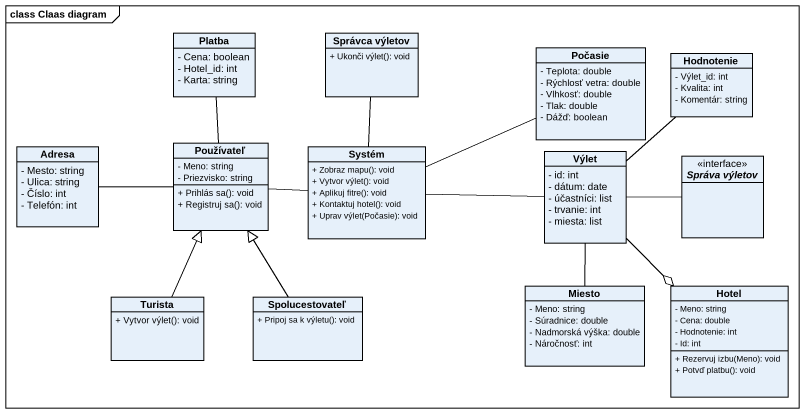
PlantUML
@startuml
mainframe class Claas diagram
hide circle
hide empty members
skinparam classAttributeIconSize 0
class Platba {
  - Cena: boolean
  - Hotel_id: int
  - Karta: string
}
class "Správca výletov" as Správca_výletov {
  + Ukonči výlet(): void
}
class Počasie {
  - Teplota: double
  - Rýchlosť vetra: double
  - Vlhkosť: double
  - Tlak: double
  - Dážď: boolean
}
class Hodnotenie {
  - Výlet_id: int
  - Kvalita: int
  - Komentár: string
}
class Adresa {
  - Mesto: string
  - Ulica: string
  - Číslo: int
  - Telefón: int
}
class Používateľ {
  - Meno: string
  - Priezvisko: string
  + Prihlás sa(): void
  + Registruj sa(): void
}
class Systém {
  + Zobraz mapu(): void
  + Vytvor výlet(): void
  + Aplikuj fitre(): void
  + Kontaktuj hotel(): void
  + Uprav výlet(Počasie): void
}
class Výlet {
  - id: int
  - dátum: date
  - účastníci: list
  - trvanie: int
  - miesta: list
}
interface "Správa výletov" as Správa_výletov
class Miesto {
  - Meno: string
  - Súradnice: double
  - Nadmorská výška: double
  - Náročnosť: int
}
class Hotel {
  - Meno: string
  - Cena: double
  - Hodnotenie: int
  - Id: int
  + Rezervuj izbu(Meno): void
  + Potvď platbu(): void
}
class Turista {
  + Vytvor výlet(): void
}
class Spolucestovateľ {
  + Pripoj sa k výletu(): void
}
Počasie -left- Systém
Používateľ -up- Platba
Používateľ -left- Adresa
Používateľ -right- Systém
Systém -up- Správca_výletov
Systém -right- Výlet
Výlet -up- Hodnotenie
Výlet -right- Správa_výletov
Výlet -- Miesto
Výlet --o Hotel
Turista -up-|> Používateľ
Spolucestovateľ -up-|> Používateľ
@enduml
